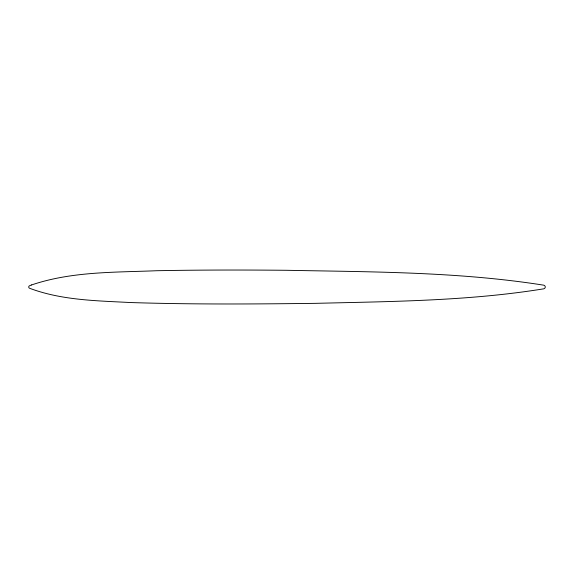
<?xml version="1.0" encoding="UTF-8"?>
<svg xmlns="http://www.w3.org/2000/svg" width="574" height="574" viewBox="0 0 574 574"><rect width="100%" height="100%" fill="white"/><g stroke="black" fill="none" stroke-linecap="round" stroke-linejoin="round"><path stroke-width="0.86" d="M31.563 284.955L29.539 285.759A1.342 1.342 0 0 0 29.539 288.241C61.583 300.31 96.403 300.733 130.183 302.527C191.845 304.536 253.557 304.098 315.241 303.352C391.504 301.458 468.269 301.056 543.772 288.822A1.851 1.851 0 0 0 543.772 285.178C458.712 271.746 372.282 271.954 286.397 270.289C243.132 269.902 199.867 269.888 156.609 270.727C114.786 272.456 71.671 271.315 31.563 284.955"/></g></svg>
